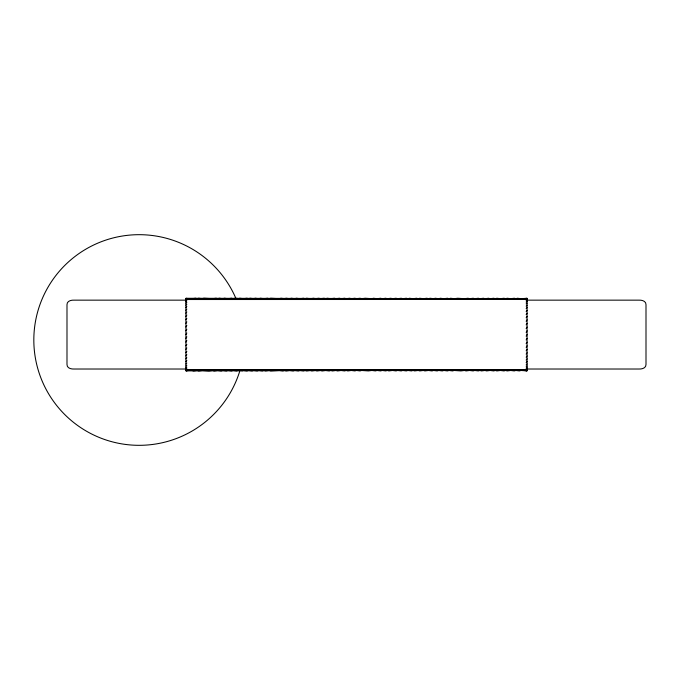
<?xml version="1.0" encoding="UTF-8"?>
<svg xmlns="http://www.w3.org/2000/svg" width="680" height="680" viewBox="0 0 680 680"><rect width="100%" height="100%" fill="white"/><g stroke="black" fill="none" stroke-linecap="round" stroke-linejoin="round"><path stroke-width="1.02" d="M527.06 370.09L185.929 370.88L185.929 298.291L526.15 298.673M185.929 330.795L186.83 329.197M185.929 334.585L186.83 332.988M526.15 336.183L527.06 334.585M526.15 339.975L527.06 338.376M185.929 338.376L186.83 336.796M526.15 332.375L527.06 330.795M185.929 327.037L186.83 325.465M526.15 343.706L527.06 342.133M185.929 342.133L186.83 340.578M526.15 328.593L527.06 327.037M185.929 323.365L186.83 321.835M526.15 347.335L527.06 345.805M185.929 345.805L186.83 344.301M526.15 324.87L527.06 323.365M185.929 319.821L186.83 318.342M526.15 350.829L527.06 349.35M185.929 349.35L186.83 347.905M526.15 321.266L527.06 319.821M185.929 316.438L186.83 315.036M526.15 354.135L527.06 352.733M185.929 352.733L186.83 351.373M526.15 317.798L527.06 316.438M185.929 313.25L186.83 311.933M526.15 357.238L527.06 355.921M185.929 355.921L186.83 354.654M526.15 314.517L527.06 313.25M185.929 310.301L186.83 309.085M526.15 360.085L527.06 358.87M185.929 358.87L186.83 357.714M526.15 311.457L527.06 310.301M185.929 307.615L186.83 306.51M526.15 362.661L527.06 361.556M185.929 361.556L186.83 360.527M526.15 308.644L527.06 307.615M185.929 305.218L186.83 304.249M526.15 364.922L527.06 363.953M185.929 363.953L186.83 363.052M526.15 306.127L527.06 305.218M185.929 303.152L186.83 302.311M526.15 366.86L527.06 366.019M185.929 366.019L186.83 365.262M526.15 303.909L527.06 303.152M185.929 301.427L186.83 300.738M526.15 368.433L527.06 367.744M185.929 367.744L186.83 367.132M526.15 302.039L527.06 301.427M185.929 300.067L186.83 299.531L526.15 299.472M527.06 369.104L526.15 369.639L521.058 369.699L526.15 369.801M185.929 369.104L186.83 368.653M526.15 300.517L527.06 300.067M185.929 299.081L191.921 298.681M527.06 299.081L521.058 299.472M192.023 298.681L195.517 298.248L197.064 298.681M197.166 298.681L198.713 298.248L202.206 298.681M202.308 298.681L203.856 298.248L212.492 298.681M212.585 298.681L216.078 298.248L217.625 298.681M217.727 298.681L219.275 298.248L222.768 298.681M222.87 298.681L224.417 298.248L227.91 298.681M228.012 298.681L231.506 298.248L233.053 298.681M233.155 298.681L234.702 298.248M238.298 298.681L239.845 298.248L243.338 298.681M243.431 298.681L246.925 298.248L248.48 298.681M248.574 298.681L250.129 298.248L253.614 298.681M253.716 298.681L255.263 298.248L258.757 298.681M258.859 298.681L260.406 298.248L263.899 298.681M264.001 298.681L267.495 298.248L269.042 298.681M269.144 298.681L270.691 298.248L279.327 298.681M279.421 298.681L280.976 298.248L284.469 298.681M284.563 298.681L286.11 298.248L289.603 298.681M289.705 298.681L291.252 298.248L294.746 298.681M294.848 298.681L296.395 298.248L299.889 298.681M299.99 298.681L303.484 298.248L305.031 298.681M305.133 298.681L306.68 298.248L310.173 298.681M310.275 298.681L313.76 298.248L315.316 298.681M315.409 298.681L318.903 298.248L320.45 298.681M320.552 298.681L324.046 298.248L325.593 298.681M325.695 298.681L327.241 298.248L330.735 298.681M330.837 298.681L334.33 298.248L335.877 298.681M335.979 298.681L339.473 298.248L341.02 298.681M341.122 298.681L344.615 298.248L346.162 298.681M346.256 298.681L349.75 298.248L351.305 298.681M351.399 298.681L354.892 298.248L356.439 298.681M356.541 298.681L360.034 298.248L361.582 298.681M361.683 298.681L365.177 298.248L371.866 298.681M371.969 298.681L373.515 298.248L377.009 298.681M377.111 298.681L380.596 298.248L382.151 298.681M382.245 298.681L385.738 298.248L387.286 298.681M387.387 298.681L390.881 298.248L392.428 298.681M392.53 298.681L396.024 298.248L397.57 298.681M397.673 298.681L401.166 298.248L402.713 298.681M402.815 298.681L406.308 298.248L407.855 298.681M407.957 298.681L409.504 298.248L412.998 298.681M413.1 298.681L416.585 298.248L418.14 298.681M418.234 298.681L419.789 298.248L423.274 298.681M423.376 298.681L426.87 298.248L428.417 298.681M428.519 298.681L430.066 298.248L433.559 298.681M433.661 298.681L435.208 298.248L438.702 298.681M438.804 298.681L440.351 298.248L443.844 298.681M443.946 298.681L447.431 298.248L448.987 298.681M449.081 298.681L450.636 298.248L454.129 298.681M197.064 370.49L193.57 370.923L192.023 370.49M454.223 298.681L457.716 298.248L464.406 298.681M202.206 370.49L198.713 370.923L197.166 370.49M464.508 298.681L468.002 298.248L469.548 298.681M212.492 370.49L208.998 370.923L202.308 370.49M469.65 298.681L473.144 298.248L474.691 298.681M217.625 370.49L214.141 370.923L212.585 370.49M474.793 298.681L478.287 298.248L479.833 298.681M222.768 370.49L221.221 370.923L217.727 370.49M479.935 298.681L483.421 298.248L484.976 298.681M227.91 370.49L226.363 370.923L222.87 370.49M485.069 298.681L488.563 298.248L490.11 298.681M233.053 370.49L231.506 370.923L228.012 370.49M490.212 298.681L493.706 298.248L495.252 298.681M238.196 370.49L236.649 370.923L233.155 370.49M495.354 298.681L496.901 298.248L500.395 298.681M241.791 370.923L243.338 370.49M500.497 298.681L503.99 298.248L505.537 298.681M248.48 370.49L246.925 370.923L243.431 370.49M505.639 298.681L507.187 298.248L510.68 298.681M253.614 370.49L252.067 370.923L248.574 370.49M510.782 298.681L514.275 298.248L515.822 298.681M258.757 370.49L257.21 370.923L253.716 370.49M515.924 298.681L517.471 298.248L520.965 298.681M263.899 370.49L262.352 370.923L258.859 370.49M521.058 298.681L527.06 298.291L527.06 370.88L521.058 370.49M269.042 370.49L265.548 370.923L264.001 370.49M279.327 370.49L270.691 370.923L269.144 370.49M284.469 370.49L282.914 370.923L279.421 370.49M289.603 370.49L286.11 370.923L284.563 370.49M294.746 370.49L293.199 370.923L289.705 370.49M299.889 370.49L298.341 370.923L294.848 370.49M305.031 370.49L303.484 370.923L299.99 370.49M310.173 370.49L306.68 370.923L305.133 370.49M315.316 370.49L311.822 370.923L310.275 370.49M320.45 370.49L316.965 370.923L315.409 370.49M325.593 370.49L322.099 370.923L320.552 370.49M330.735 370.49L329.188 370.923L325.695 370.49M335.877 370.49L332.384 370.923L330.837 370.49M341.02 370.49L337.526 370.923L335.979 370.49M346.162 370.49L344.615 370.923L341.122 370.49M351.305 370.49L347.811 370.923L346.256 370.49M356.439 370.49L354.892 370.923L351.399 370.49M361.582 370.49L360.034 370.923L356.541 370.49M371.866 370.49L368.373 370.923L361.683 370.49M377.009 370.49L375.462 370.923L371.969 370.49M382.151 370.49L380.596 370.923L377.111 370.49M387.286 370.49L385.738 370.923L382.245 370.49M392.428 370.49L388.934 370.923L387.387 370.49M397.57 370.49L396.024 370.923L392.53 370.49M402.713 370.49L401.166 370.923L397.673 370.49M407.855 370.49L406.308 370.923L402.815 370.49M412.998 370.49L411.451 370.923L407.957 370.49M418.14 370.49L414.647 370.923L413.1 370.49M423.274 370.49L419.789 370.923L418.234 370.49M428.417 370.49L424.923 370.923L423.376 370.49M433.559 370.49L432.012 370.923L428.519 370.49M438.702 370.49L437.155 370.923L433.661 370.49M443.844 370.49L442.298 370.923L438.804 370.49M448.987 370.49L447.431 370.923L443.946 370.49M454.129 370.49L452.574 370.923L449.081 370.49M464.406 370.49L460.912 370.923L454.223 370.49M469.548 370.49L466.055 370.923L464.508 370.49M474.691 370.49L473.144 370.923L469.65 370.49M479.833 370.49L478.287 370.923L474.793 370.49M484.976 370.49L481.483 370.923L479.935 370.49M490.11 370.49L486.625 370.923L485.069 370.49M495.252 370.49L493.706 370.923L490.212 370.49M500.395 370.49L496.901 370.923L495.354 370.49M505.537 370.49L503.99 370.923L500.497 370.49M510.68 370.49L507.187 370.923L505.639 370.49M515.822 370.49L514.275 370.923L510.782 370.49M520.965 370.49L519.409 370.923L515.924 370.49M186.83 298.274L185.929 298.486L191.921 298.885M526.15 370.898L527.06 370.685L521.058 370.286L526.15 370.294M192.023 298.885L193.57 298.613M197.166 298.885L198.713 298.613M202.308 298.885L203.856 298.613M208.998 298.613L205.802 298.613M212.585 298.885L214.141 298.613M217.727 298.885L219.275 298.613M222.87 298.885L224.417 298.613M228.012 298.885L229.559 298.613M233.155 298.885L234.702 298.613M238.298 298.885L239.845 298.613M243.431 298.885L244.987 298.613M248.574 298.885L250.129 298.613M253.716 298.885L255.263 298.613M258.859 298.885L260.406 298.613M264.001 298.885L265.548 298.613M269.144 298.885L270.691 298.613M275.833 298.613L272.637 298.613M279.421 298.885L280.976 298.613M284.563 298.885L286.11 298.613M289.705 298.885L291.252 298.613M294.848 298.885L296.395 298.613M299.99 298.885L301.537 298.613M305.133 298.885L306.68 298.613M310.275 298.885L311.822 298.613M315.409 298.885L316.965 298.613M320.552 298.885L322.099 298.613M325.695 298.885L327.241 298.613M330.837 298.885L332.384 298.613M335.979 298.885L337.526 298.613M341.122 298.885L342.669 298.613M346.256 298.885L347.811 298.613M351.399 298.885L352.954 298.613M356.541 298.885L358.088 298.613M361.683 298.885L363.23 298.613M368.373 298.613L365.177 298.613M371.969 298.885L373.515 298.613M377.111 298.885L378.658 298.613M382.245 298.885L383.8 298.613M387.387 298.885L388.934 298.613M392.53 298.885L394.077 298.613M397.673 298.885L399.219 298.613M402.815 298.885L404.362 298.613M407.957 298.885L409.504 298.613M413.1 298.885L414.647 298.613M418.234 298.885L419.789 298.613M423.376 298.885L424.923 298.613M428.519 298.885L430.066 298.613M433.661 298.885L435.208 298.613M438.804 298.885L440.351 298.613M443.946 298.885L445.493 298.613M449.081 298.885L450.636 298.613M454.223 298.885L455.77 298.613M460.912 298.613L457.716 298.613M464.508 298.885L466.055 298.613M469.65 298.885L471.197 298.613M474.793 298.885L476.34 298.613M479.935 298.885L481.483 298.613M485.069 298.885L486.625 298.613M490.212 298.885L491.759 298.613M495.354 298.885L496.901 298.613M500.497 298.885L502.044 298.613M505.639 298.885L507.187 298.613M510.782 298.885L512.329 298.613M515.924 298.885L517.471 298.613M521.058 298.885L527.06 298.486L526.15 298.274M197.064 370.286L192.023 370.286L520.965 370.286L515.924 370.286M202.206 370.286L197.166 370.286M212.492 370.286L202.308 370.286M217.625 370.286L212.585 370.286M222.768 370.286L217.727 370.286M227.91 370.286L222.87 370.286M233.053 370.286L228.012 370.286M238.196 370.286L233.155 370.286M241.791 370.558L243.338 370.286M248.48 370.286L243.431 370.286M253.614 370.286L248.574 370.286M258.757 370.286L253.716 370.286M263.899 370.286L258.859 370.286M269.042 370.286L264.001 370.286M279.327 370.286L269.144 370.286M284.469 370.286L279.421 370.286M289.603 370.286L284.563 370.286M294.746 370.286L289.705 370.286M299.889 370.286L294.848 370.286M305.031 370.286L299.99 370.286M310.173 370.286L305.133 370.286M315.316 370.286L310.275 370.286M320.45 370.286L315.409 370.286M325.593 370.286L320.552 370.286M330.735 370.286L325.695 370.286M335.877 370.286L330.837 370.286M341.02 370.286L335.979 370.286M346.162 370.286L341.122 370.286M351.305 370.286L346.256 370.286M356.439 370.286L351.399 370.286M361.582 370.286L356.541 370.286M371.866 370.286L361.683 370.286M377.009 370.286L371.969 370.286M382.151 370.286L377.111 370.286M387.286 370.286L382.245 370.286M392.428 370.286L387.387 370.286M397.57 370.286L392.53 370.286M402.713 370.286L397.673 370.286M407.855 370.286L402.815 370.286M412.998 370.286L407.957 370.286M418.14 370.286L413.1 370.286M423.274 370.286L418.234 370.286M428.417 370.286L423.376 370.286M433.559 370.286L428.519 370.286M438.702 370.286L433.661 370.286M443.844 370.286L438.804 370.286M448.987 370.286L443.946 370.286M454.129 370.286L449.081 370.286M464.406 370.286L454.223 370.286M469.548 370.286L464.508 370.286M474.691 370.286L469.65 370.286M479.833 370.286L474.793 370.286M484.976 370.286L479.935 370.286M490.11 370.286L485.069 370.286M495.252 370.286L490.212 370.286M500.395 370.286L495.354 370.286M505.537 370.286L500.497 370.286M510.68 370.286L505.639 370.286M515.822 370.286L510.782 370.286M192.023 299.472L197.064 299.472M197.166 299.472L202.206 299.472M202.308 299.472L212.492 299.472M212.585 299.472L217.625 299.472M217.727 299.472L222.768 299.472M222.87 299.472L227.91 299.472M228.012 299.472L233.053 299.472M233.155 299.472L234.702 299.37M238.298 299.472L243.338 299.472M243.431 299.472L248.48 299.472M248.574 299.472L253.614 299.472M253.716 299.472L258.757 299.472M258.859 299.472L263.899 299.472M264.001 299.472L269.042 299.472M269.144 299.472L279.327 299.472M279.421 299.472L284.469 299.472M284.563 299.472L289.603 299.472M289.705 299.472L294.746 299.472M294.848 299.472L299.889 299.472M299.99 299.472L305.031 299.472M305.133 299.472L310.173 299.472M310.275 299.472L315.316 299.472M315.409 299.472L320.45 299.472M320.552 299.472L325.593 299.472M325.695 299.472L330.735 299.472M330.837 299.472L335.877 299.472M335.979 299.472L341.02 299.472M341.122 299.472L346.162 299.472M346.256 299.472L351.305 299.472M351.399 299.472L356.439 299.472M356.541 299.472L361.582 299.472M361.683 299.472L371.866 299.472M371.969 299.472L377.009 299.472M377.111 299.472L382.151 299.472M382.245 299.472L387.286 299.472M387.387 299.472L392.428 299.472M392.53 299.472L397.57 299.472M397.673 299.472L402.713 299.472M402.815 299.472L407.855 299.472M407.957 299.472L412.998 299.472M413.1 299.472L418.14 299.472M418.234 299.472L423.274 299.472M423.376 299.472L428.417 299.472M428.519 299.472L433.559 299.472M433.661 299.472L438.702 299.472M438.804 299.472L443.844 299.472M443.946 299.472L448.987 299.472M449.081 299.472L454.129 299.472M454.223 299.472L464.406 299.472M464.508 299.472L469.548 299.472M469.65 299.472L474.691 299.472M474.793 299.472L479.833 299.472M479.935 299.472L484.976 299.472M485.069 299.472L490.11 299.472M490.212 299.472L495.252 299.472M495.354 299.472L500.395 299.472M500.497 299.472L505.537 299.472M505.639 299.472L510.68 299.472M510.782 299.472L515.822 299.472M515.924 299.472L520.965 299.472M195.517 369.801L197.064 369.699M200.659 369.801L202.206 369.699M205.802 369.801L208.998 369.801M210.936 369.801L212.492 369.699M216.078 369.801L217.625 369.699M221.221 369.801L222.768 369.699M226.363 369.801L227.91 369.699M231.506 369.801L233.053 369.699M236.649 369.801L238.196 369.699M241.791 369.801L243.338 369.699M246.925 369.801L248.48 369.699M252.067 369.801L253.614 369.699M257.21 369.801L258.757 369.699M262.352 369.801L263.899 369.699M267.495 369.801L269.042 369.699M272.637 369.801L275.833 369.801M277.772 369.801L279.327 369.699M282.914 369.801L284.469 369.699M288.056 369.801L289.603 369.699M293.199 369.801L294.746 369.699M298.341 369.801L299.889 369.699M303.484 369.801L305.031 369.699M308.626 369.801L310.173 369.699M313.76 369.801L315.316 369.699M318.903 369.801L320.45 369.699M324.046 369.801L325.593 369.699M329.188 369.801L330.735 369.699M334.33 369.801L335.877 369.699M339.473 369.801L341.02 369.699M344.615 369.801L346.162 369.699M349.75 369.801L351.305 369.699M354.892 369.801L356.439 369.699M360.034 369.801L361.582 369.699M365.177 369.801L368.373 369.801M370.32 369.801L371.866 369.699M375.462 369.801L377.009 369.699M380.596 369.801L382.151 369.699M385.738 369.801L387.286 369.699M390.881 369.801L392.428 369.699M396.024 369.801L397.57 369.699M401.166 369.801L402.713 369.699M406.308 369.801L407.855 369.699M411.451 369.801L412.998 369.699M416.585 369.801L418.14 369.699M421.727 369.801L423.274 369.699M426.87 369.801L428.417 369.699M432.012 369.801L433.559 369.699M437.155 369.801L438.702 369.699M442.298 369.801L443.844 369.699M447.431 369.801L448.987 369.699M452.574 369.801L454.129 369.699M457.716 369.801L460.912 369.801M462.859 369.801L464.406 369.699M468.002 369.801L469.548 369.699M473.144 369.801L474.691 369.699M478.287 369.801L479.833 369.699M483.421 369.801L484.976 369.699M488.563 369.801L490.11 369.699M493.706 369.801L495.252 369.699M498.848 369.801L500.395 369.699M503.99 369.801L505.537 369.699M509.133 369.801L510.68 369.699M514.275 369.801L515.822 369.699M519.409 369.801L520.965 369.699L192.023 369.699L193.57 369.801M191.921 370.49L185.929 370.09L191.921 369.699L186.83 369.699M186.83 299.37L191.921 299.472M185.462 300.152L73.916 300.152C71.034 299.99 66.87 301.07 66.989 304.657L66.989 364.514C66.87 368.101 71.034 369.18 73.916 369.019L185.462 369.019M527.527 300.152L639.064 300.152C641.946 299.99 646.119 301.07 646 304.657L646 364.514C646.119 368.101 641.946 369.18 639.064 369.019L527.527 369.019M186.83 370.294L191.921 370.286L185.929 370.685L186.83 370.898M236.649 299.37L238.196 299.472M515.924 369.699L517.471 369.801M510.782 369.699L512.329 369.801M505.639 369.699L507.187 369.801M500.497 369.699L502.044 369.801M495.354 369.699L496.901 369.801M490.212 369.699L491.759 369.801M485.069 369.699L486.625 369.801M479.935 369.699L481.483 369.801M474.793 369.699L476.34 369.801M469.65 369.699L471.197 369.801M464.508 369.699L466.055 369.801M454.223 369.699L455.77 369.801M449.081 369.699L450.636 369.801M443.946 369.699L445.493 369.801M438.804 369.699L440.351 369.801M433.661 369.699L435.208 369.801M428.519 369.699L430.066 369.801M423.376 369.699L424.923 369.801M418.234 369.699L419.789 369.801M413.1 369.699L414.647 369.801M407.957 369.699L409.504 369.801M402.815 369.699L404.362 369.801M397.673 369.699L399.219 369.801M392.53 369.699L394.077 369.801M387.387 369.699L388.934 369.801M382.245 369.699L383.8 369.801M377.111 369.699L378.658 369.801M371.969 369.699L373.515 369.801M361.683 369.699L363.23 369.801M356.541 369.699L358.088 369.801M351.399 369.699L352.954 369.801M346.256 369.699L347.811 369.801M341.122 369.699L342.669 369.801M335.979 369.699L337.526 369.801M330.837 369.699L332.384 369.801M325.695 369.699L327.241 369.801M320.552 369.699L322.099 369.801M315.409 369.699L316.965 369.801M310.275 369.699L311.822 369.801M305.133 369.699L306.68 369.801M299.99 369.699L301.537 369.801M294.848 369.699L296.395 369.801M289.705 369.699L291.252 369.801M284.563 369.699L286.11 369.801M279.421 369.699L280.976 369.801M269.144 369.699L270.691 369.801M264.001 369.699L265.548 369.801M258.859 369.699L260.406 369.801M253.716 369.699L255.263 369.801M248.574 369.699L250.129 369.801M243.431 369.699L244.987 369.801M238.298 369.699L239.845 369.801M233.155 369.699L234.702 369.801M228.012 369.699L229.559 369.801M222.87 369.699L224.417 369.801M217.727 369.699L219.275 369.801M212.585 369.699L214.141 369.801M202.308 369.699L203.856 369.801M197.166 369.699L198.713 369.801M519.409 298.613L520.965 298.885M514.275 298.613L515.822 298.885M509.133 298.613L510.68 298.885M503.99 298.613L505.537 298.885M498.848 298.613L500.395 298.885M493.706 298.613L495.252 298.885M488.563 298.613L490.11 298.885M483.421 298.613L484.976 298.885M478.287 298.613L479.833 298.885M473.144 298.613L474.691 298.885M468.002 298.613L469.548 298.885M462.859 298.613L464.406 298.885M452.574 298.613L454.129 298.885M447.431 298.613L448.987 298.885M442.298 298.613L443.844 298.885M437.155 298.613L438.702 298.885M432.012 298.613L433.559 298.885M426.87 298.613L428.417 298.885M421.727 298.613L423.274 298.885M416.585 298.613L418.14 298.885M411.451 298.613L412.998 298.885M406.308 298.613L407.855 298.885M401.166 298.613L402.713 298.885M396.024 298.613L397.57 298.885M390.881 298.613L392.428 298.885M385.738 298.613L387.286 298.885M380.596 298.613L382.151 298.885M375.462 298.613L377.009 298.885M370.32 298.613L371.866 298.885M360.034 298.613L361.582 298.885M354.892 298.613L356.439 298.885M349.75 298.613L351.305 298.885M344.615 298.613L346.162 298.885M339.473 298.613L341.02 298.885M334.33 298.613L335.877 298.885M329.188 298.613L330.735 298.885M324.046 298.613L325.593 298.885M318.903 298.613L320.45 298.885M313.76 298.613L315.316 298.885M308.626 298.613L310.173 298.885M303.484 298.613L305.031 298.885M298.341 298.613L299.889 298.885M293.199 298.613L294.746 298.885M288.056 298.613L289.603 298.885M282.914 298.613L284.469 298.885M277.772 298.613L279.327 298.885M267.495 298.613L269.042 298.885M262.352 298.613L263.899 298.885M257.21 298.613L258.757 298.885M252.067 298.613L253.614 298.885M246.925 298.613L248.48 298.885M241.791 298.613L243.338 298.885M236.649 298.613L238.196 298.885M231.506 298.613L233.053 298.885M226.363 298.613L227.91 298.885M221.221 298.613L222.768 298.885M216.078 298.613L217.625 298.885M210.936 298.613L212.492 298.885M200.659 298.613L202.206 298.885M195.517 298.613L197.064 298.885M238.298 370.286L239.845 370.558M236.649 298.248L238.196 298.681M238.298 370.49L239.845 370.923M239.912 370.634A105.315 105.315 0 0 1 80.809 427.686A105.315 105.315 0 0 1 71.961 258.893A105.315 105.315 0 0 1 236.155 299.004"/></g></svg>
